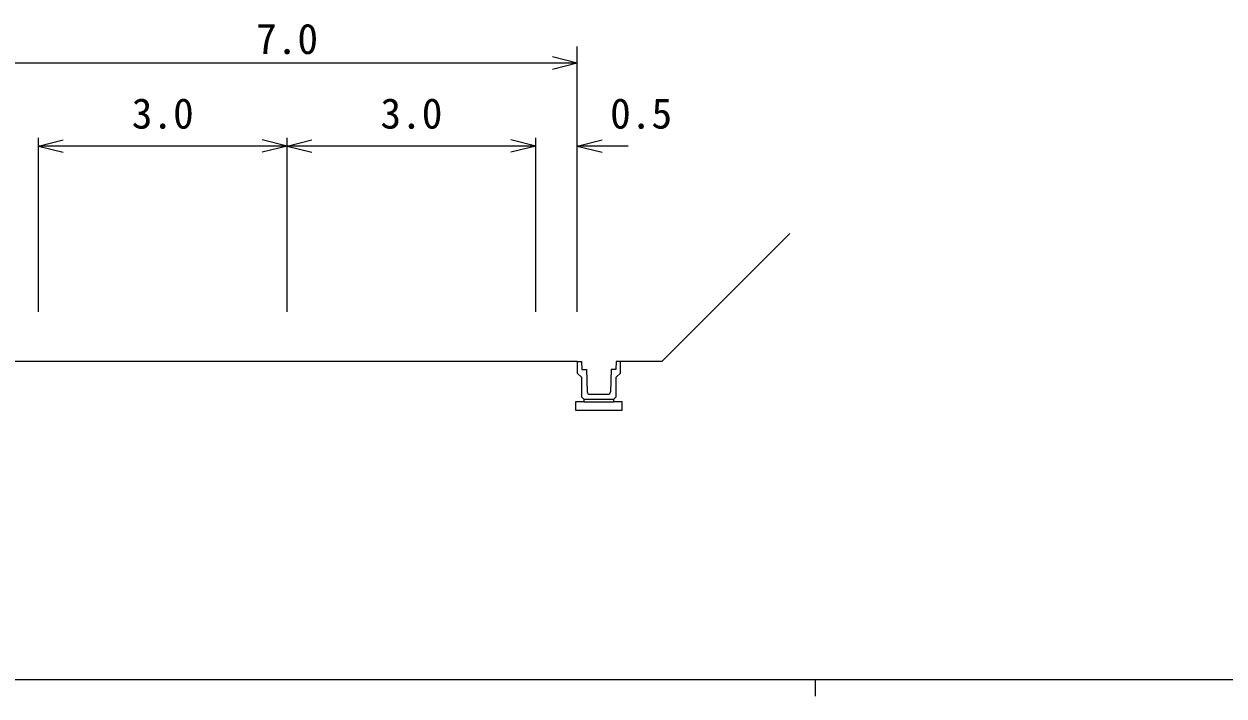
# Model space of a CAD drawing. Units: millimetres, scale not verified. Extents: x 40000 to 680000, y 20000 to 380000.
# Drawn here: x 220280 to 292658, y 204000 to 244537 of the extents above; entities that cross this region are included whole.
import ezdxf
from ezdxf.enums import TextEntityAlignment as Align

# ---------------------------------------------------------------- set-up
doc = ezdxf.new("R2010")
doc.units = ezdxf.units.MM
doc.header["$LTSCALE"] = 1000
doc.layers.add('M-BGD', color=7, linetype='Continuous', lineweight=13)
doc.layers.add('M-TTL-BAND', color=7, linetype='Continuous', lineweight=25)
doc.styles.add('ＭＳ ゴシック', font='')
doc.styles.get('ＭＳ ゴシック').set_extended_font_data('MS Gothic')

msp = doc.modelspace()

# ---------------------------------------------------------------- linework, layer by layer
at = {"layer": 'M-BGD'}
for p, q in [((253649, 242177), (252149, 242552)), ((253649, 227177), (253649, 243177)), ((253649, 242177), (218649, 242177)), ((253649, 242177), (252149, 241802)), ((221149, 227177), (221149, 237677)), ((221149, 237177), (222649, 237552)), ((236149, 237177), (234649, 237552)), ((236149, 227177), (236149, 237677)), ((236149, 237177), (237649, 237552)), ((251149, 237177), (249649, 237552)), ((251149, 227177), (251149, 237677)), ((253649, 237177), (255149, 237552)), ((236149, 237177), (221149, 237177)), ((221149, 237177), (222649, 236802)), ((236149, 237177), (234649, 236802)), ((251149, 237177), (236149, 237177)), ((236149, 237177), (237649, 236802)), ((251149, 237177), (249649, 236802)), ((256717, 237177), (253649, 237177)), ((253649, 237177), (255149, 236802)), ((258749, 224177), (266467, 231896)), ((253649, 224177), (216149, 224177)), ((253649, 224177), (253649, 223477)), ((253649, 224177), (253899, 224177)), ((253899, 224177), (253924, 223702)), ((253924, 223702), (254199, 223702)), ((254199, 223702), (254249, 222352)), ((255699, 223702), (255649, 222352)), ((255974, 223702), (255699, 223702)), ((255999, 224177), (255974, 223702)), ((256249, 224177), (255999, 224177)), ((258749, 224177), (256249, 224177)), ((256249, 223477), (256249, 224177)), ((253649, 223477), (253899, 223227)), ((253899, 223227), (253899, 222052)), ((255999, 223227), (256249, 223477)), ((255999, 222052), (255999, 223227)), ((254399, 222202), (255499, 222202)), ((254049, 221752), (253549, 221752)), ((253549, 221752), (253549, 221252)), ((253899, 222052), (254049, 221902)), ((254049, 221902), (255849, 221902)), ((254049, 221902), (254049, 221752)), ((254049, 221752), (255849, 221752)), ((255849, 221902), (255999, 222052)), ((255849, 221752), (255849, 221902)), ((256349, 221752), (255849, 221752)), ((256349, 221252), (256349, 221752)), ((253549, 221252), (256349, 221252))]:
    msp.add_line(p, q, dxfattribs=at)
for centre, start, end in [((254399, 222352), 180, 270), ((255499, 222352), 270, 0)]:
    msp.add_arc(centre, 150, start, end, dxfattribs=at)
at = {"layer": 'M-TTL-BAND'}
for p, q in [((40000, 205000), (579000, 205000)), ((268000, 205000), (268000, 204000))]:
    msp.add_line(p, q, dxfattribs=at)

# ---------------------------------------------------------------- texts
at = {"layer": 'M-BGD', "style": 'ＭＳ ゴシック'}
for s, p in [('7.0', (236149, 242177)), ('3.0', (228649, 237677)), ('3.0', (243649, 237677)), ('0.5', (257502, 237677))]:
    msp.add_text(s, height=1833, dxfattribs=at).set_placement(p, align=Align.BOTTOM_CENTER)

doc.saveas('drawing.dxf')
